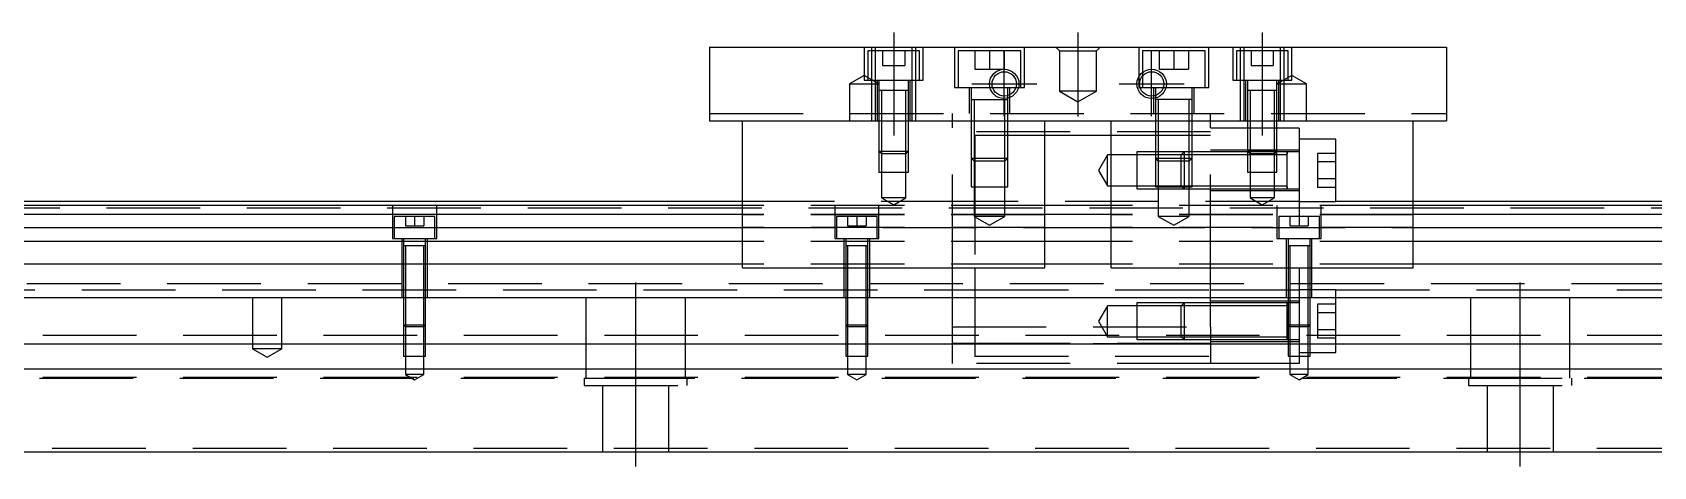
# Model space of a CAD drawing. Extents: x -12 to 879, y -275 to 77.
# Drawn here: x 208.2 to 428.1, y -224.1 to -165.1 of the extents above; entities that cross this region are included whole.
import ezdxf

# ---------------------------------------------------------------- set-up
doc = ezdxf.new("R2010")
doc.units = 0
doc.linetypes.add('CENTER', pattern=[50.8, 31.75, -6.35, 6.35, -6.35])
doc.linetypes.add('DASHED', pattern=[19.05, 12.7, -6.35])
doc.layers.get('0').update_dxf_attribs({"linetype": 'CONTINUOUS'})
doc.layers.add('CENTER', color=1, linetype='CENTER')

msp = doc.modelspace()

# ---------------------------------------------------------------- linework, layer by layer
at = {"color": 7, "linetype": 'CONTINUOUS'}
for p, q in [((300, -167.12), (400, -167.12)), ((300, -167.12), (300, -177.12)), ((400, -167.12), (400, -177.12)), ((300, -177.12), (400, -177.12)), ((304.5, -197.12), (304.5, -177.12)), ((345.5, -197.12), (345.5, -177.12)), ((354.5, -197.12), (354.5, -177.12)), ((395.5, -197.12), (395.5, -177.12)), ((304.5, -188.62), (0, -188.62)), ((304.5, -188.12), (60.5, -188.12)), ((354.5, -188.62), (345.5, -188.62)), ((650, -188.12), (395.5, -188.12)), ((700, -188.62), (395.5, -188.62)), ((304.5, -189.87), (0, -189.87)), ((354.5, -189.87), (345.5, -189.87)), ((700, -189.87), (395.5, -189.87)), ((0, -191.65), (304.5, -191.65)), ((304.5, -193.54), (0, -193.54)), ((345.5, -191.65), (354.5, -191.65)), ((354.5, -193.54), (345.5, -193.54)), ((395.5, -191.65), (700, -191.65)), ((700, -193.54), (395.5, -193.54)), ((304.5, -196.6), (0, -196.6)), ((304.5, -197.12), (345.5, -197.12)), ((354.5, -196.6), (345.5, -196.6)), ((354.5, -197.12), (395.5, -197.12)), ((700, -196.6), (395.5, -196.6)), ((0, -201.12), (700, -201.12)), ((0, -207.42), (700, -207.42)), ((0, -210.82), (700, -210.82)), ((0, -222.12), (700, -222.12))]:
    msp.add_line(p, q, dxfattribs=at)
at = {"color": 3, "linetype": 'DASHED'}
for p, q in [((321, -167.12), (321, -171.62)), ((322, -167.12), (322, -167.62)), ((322.5, -167.12), (322.5, -177.12)), ((327.5, -177.12), (327.5, -167.12)), ((328, -167.62), (328, -167.12)), ((329, -171.62), (329, -167.12)), ((333.25, -167.12), (333.25, -172.62)), ((342.75, -172.62), (342.75, -167.12)), ((347, -167.12), (347.5, -167.62)), ((352.5, -167.62), (353, -167.12)), ((358.25, -167.12), (358.25, -172.62)), ((367.75, -172.62), (367.75, -167.12)), ((371, -167.12), (371, -171.62)), ((372, -167.12), (372, -167.62)), ((372.5, -167.12), (372.5, -177.12)), ((377.5, -177.12), (377.5, -167.12)), ((378, -167.62), (378, -167.12)), ((379, -171.62), (379, -167.12)), ((328.5, -167.62), (321.5, -167.62)), ((321.5, -167.62), (321.5, -171.62)), ((322, -167.62), (322, -171.62)), ((323.5, -167.62), (323.5, -169.62)), ((325, -167.62), (325, -169.62)), ((326.5, -167.62), (326.5, -169.62)), ((328, -171.62), (328, -167.62)), ((328.5, -171.62), (328.5, -167.62)), ((342.25, -167.62), (333.75, -167.62)), ((333.75, -167.62), (333.75, -172.62)), ((336, -167.62), (336, -170.12)), ((338, -167.62), (338, -170.12)), ((340, -167.62), (340, -170.12)), ((342.25, -172.62), (342.25, -167.62)), ((347.5, -167.62), (352.5, -167.62)), ((347.5, -167.62), (347.5, -173.12)), ((352.5, -173.12), (352.5, -167.62)), ((367.25, -167.62), (358.75, -167.62)), ((358.75, -167.62), (358.75, -170.56)), ((361, -167.62), (361, -170.12)), ((363, -167.62), (363, -170.12)), ((365, -167.62), (365, -170.12)), ((367.25, -172.62), (367.25, -167.62)), ((378.5, -167.62), (371.5, -167.62)), ((371.5, -167.62), (371.5, -171.62)), ((372, -167.62), (372, -171.62)), ((373.5, -167.62), (373.5, -169.62)), ((375, -167.62), (375, -169.62)), ((376.5, -167.62), (376.5, -169.62)), ((378, -171.62), (378, -167.62)), ((378.5, -171.62), (378.5, -167.62)), ((321, -170.97), (319, -172.12)), ((323, -172.12), (321, -170.97)), ((323.5, -169.62), (325, -169.62)), ((325, -169.62), (326.5, -169.62)), ((336, -170.12), (338, -170.12)), ((338, -170.12), (340, -170.12)), ((358.75, -170.56), (358.75, -171.04)), ((358.75, -171.04), (358.75, -172.62)), ((361, -170.12), (363, -170.12)), ((363, -170.12), (365, -170.12)), ((373.5, -169.62), (375, -169.62)), ((375, -169.62), (376.5, -169.62)), ((379, -170.97), (377, -172.12)), ((381, -172.12), (379, -170.97)), ((319, -172.12), (323, -172.12)), ((319, -172.12), (319, -177.12)), ((321, -171.62), (329, -171.62)), ((322, -171.62), (322, -177.12)), ((322.75, -171.62), (322.75, -177.12)), ((323, -171.62), (323, -173.02)), ((323, -173.01), (323, -173.02)), ((323.22, -173.02), (323, -173.02)), ((323, -173.02), (323, -173.03)), ((323, -173.02), (323, -177.12)), ((326.78, -173.02), (323.22, -173.02)), ((323.35, -173.02), (323.35, -177.12)), ((326.65, -177.12), (326.65, -173.02)), ((327, -173.02), (326.78, -173.02)), ((327, -173.02), (327, -171.62)), ((327, -173.02), (327, -173.01)), ((327, -173.03), (327, -173.02)), ((327, -177.12), (327, -173.02)), ((327.25, -177.12), (327.25, -171.62)), ((328, -177.12), (328, -171.62)), ((333.25, -172.62), (342.75, -172.62)), ((335.25, -172.62), (335.25, -176.12)), ((335.5, -172.62), (335.5, -174.22)), ((340.5, -173.69), (340.5, -172.62)), ((340.5, -174.06), (340.5, -173.69)), ((340.75, -176.12), (340.75, -172.62)), ((347.5, -173.12), (350, -174.56)), ((352.5, -173.12), (347.5, -173.12)), ((350, -174.56), (352.5, -173.12)), ((358.25, -172.62), (367.75, -172.62)), ((360.25, -172.62), (360.25, -176.12)), ((360.5, -172.62), (360.5, -173.69)), ((360.5, -173.69), (360.5, -174.06)), ((365.5, -174.22), (365.5, -172.62)), ((365.75, -176.12), (365.75, -172.62)), ((371, -171.62), (379, -171.62)), ((372, -171.62), (372, -177.12)), ((372.75, -171.62), (372.75, -177.12)), ((373, -171.62), (373, -173.02)), ((373, -173.01), (373, -173.02)), ((373.22, -173.02), (373, -173.02)), ((373, -173.02), (373, -177.12)), ((373, -173.02), (373, -173.03)), ((376.78, -173.02), (373.22, -173.02)), ((373.35, -173.02), (373.35, -177.12)), ((376.65, -177.12), (376.65, -173.02)), ((377, -173.02), (376.78, -173.02)), ((377, -173.02), (377, -171.62)), ((377, -172.12), (381, -172.12)), ((377, -173.02), (377, -173.01)), ((377, -177.12), (377, -173.02)), ((377, -173.03), (377, -173.02)), ((377.25, -177.12), (377.25, -171.62)), ((378, -177.12), (378, -171.62)), ((381, -177.12), (381, -172.12)), ((335.5, -174.21), (335.5, -174.22)), ((335.5, -174.22), (335.76, -174.22)), ((335.5, -174.22), (340.5, -174.22)), ((335.5, -174.22), (335.5, -174.22)), ((335.5, -174.22), (335.5, -176.12)), ((335.9, -174.22), (335.9, -176.12)), ((340.1, -176.12), (340.1, -174.22)), ((340.5, -174.22), (340.5, -174.06)), ((340.5, -174.22), (340.5, -174.21)), ((340.5, -174.22), (340.5, -174.22)), ((340.5, -176.12), (340.5, -174.22)), ((360.5, -174.06), (360.5, -174.22)), ((360.5, -174.21), (360.5, -174.22)), ((360.76, -174.22), (360.5, -174.22)), ((360.5, -174.22), (360.5, -174.22)), ((360.5, -174.22), (360.5, -176.12)), ((365.24, -174.22), (360.76, -174.22)), ((360.9, -174.22), (360.9, -176.12)), ((365.1, -176.12), (365.1, -174.22)), ((365.5, -174.22), (365.24, -174.22)), ((365.5, -174.22), (365.5, -174.21)), ((365.5, -174.22), (365.5, -174.22)), ((365.5, -176.12), (365.5, -174.22)), ((300, -176.12), (400, -176.12)), ((323, -177.12), (323, -181.27)), ((323, -177.12), (323, -181.27)), ((323.35, -177.12), (323.35, -181.62)), ((326.65, -181.62), (326.65, -177.12)), ((327, -181.27), (327, -177.12)), ((327, -181.27), (327, -177.12)), ((333, -177.12), (333, -176.12)), ((333, -197.12), (333, -177.12)), ((335.5, -176.12), (335.5, -177.12)), ((335.5, -176.12), (335.5, -177.12)), ((335.5, -177.12), (335.5, -182.22)), ((335.5, -177.12), (335.5, -182.22)), ((335.9, -176.12), (335.9, -177.12)), ((335.9, -177.12), (335.9, -182.62)), ((340.1, -177.12), (340.1, -176.12)), ((340.1, -182.62), (340.1, -177.12)), ((340.5, -177.12), (340.5, -176.12)), ((340.5, -177.12), (340.5, -176.12)), ((340.5, -182.22), (340.5, -177.12)), ((340.5, -182.22), (340.5, -177.12)), ((360.5, -176.12), (360.5, -177.12)), ((360.5, -176.12), (360.5, -177.12)), ((360.5, -177.12), (360.5, -182.22)), ((360.5, -177.12), (360.5, -182.22)), ((360.9, -176.12), (360.9, -177.12)), ((360.9, -177.12), (360.9, -182.62)), ((365.1, -177.12), (365.1, -176.12)), ((365.1, -182.62), (365.1, -177.12)), ((365.5, -177.12), (365.5, -176.12)), ((365.5, -177.12), (365.5, -176.12)), ((365.5, -182.22), (365.5, -177.12)), ((365.5, -182.22), (365.5, -177.12)), ((368, -177.12), (368, -176.12)), ((368, -197.12), (368, -177.12)), ((373, -178.12), (368, -178.12)), ((373, -177.12), (373, -181.27)), ((373, -177.12), (373, -181.27)), ((373.35, -178.12), (373, -178.12)), ((373.35, -177.12), (373.35, -181.62)), ((376.65, -178.12), (373.35, -178.12)), ((376.65, -181.62), (376.65, -177.12)), ((377, -178.12), (376.65, -178.12)), ((377, -181.27), (377, -177.12)), ((377, -181.27), (377, -177.12)), ((380, -178.12), (377, -178.12)), ((380, -178.12), (380, -201.12)), ((368, -178.62), (333, -178.62)), ((336, -179.12), (336, -182.62)), ((340.1, -179.12), (336, -179.12)), ((340.5, -179.12), (340.1, -179.12)), ((345.5, -179.12), (340.5, -179.12)), ((354.5, -179.12), (345.5, -179.12)), ((360.5, -179.12), (354.5, -179.12)), ((360.9, -179.12), (360.5, -179.12)), ((365.1, -179.12), (360.9, -179.12)), ((365.5, -179.12), (365.1, -179.12)), ((368, -179.12), (365.5, -179.12)), ((385, -179.62), (380, -179.62)), ((385, -188.12), (385, -179.62)), ((323, -181.27), (327, -181.27)), ((323, -181.27), (323, -184.12)), ((323, -181.27), (323.35, -181.62)), ((326.65, -181.62), (323.35, -181.62)), ((323.35, -181.62), (323.35, -184.12)), ((326.65, -181.62), (327, -181.27)), ((326.65, -184.12), (326.65, -181.62)), ((327, -184.12), (327, -181.27)), ((335.5, -182.22), (340.5, -182.22)), ((335.5, -182.22), (335.5, -186.12)), ((335.5, -182.22), (335.9, -182.62)), ((340.1, -182.62), (340.5, -182.22)), ((340.5, -186.12), (340.5, -182.22)), ((354, -181.77), (352.79, -183.87)), ((354, -185.97), (354, -181.77)), ((358, -181.77), (354, -181.77)), ((358, -181.37), (358, -186.37)), ((360.5, -181.37), (358, -181.37)), ((364, -181.77), (358, -181.77)), ((360.9, -181.37), (360.5, -181.37)), ((360.5, -182.22), (365.5, -182.22)), ((360.5, -182.22), (360.5, -186.12)), ((360.5, -182.22), (360.9, -182.62)), ((364.4, -181.37), (360.9, -181.37)), ((364.4, -181.37), (364, -181.77)), ((364, -182.62), (364, -181.77)), ((365.1, -181.77), (364, -181.77)), ((364.4, -181.37), (364.4, -182.62)), ((365.1, -181.37), (364.4, -181.37)), ((365.1, -181.37), (364.4, -181.37)), ((365.5, -181.37), (365.1, -181.37)), ((365.5, -181.37), (365.1, -181.37)), ((365.5, -181.77), (365.1, -181.77)), ((365.1, -182.62), (365.5, -182.22)), ((368, -181.37), (365.5, -181.37)), ((368, -181.37), (365.5, -181.37)), ((368, -181.77), (365.5, -181.77)), ((365.5, -186.12), (365.5, -182.22)), ((380, -181.12), (368, -181.12)), ((373, -181.37), (368, -181.37)), ((373, -181.77), (368, -181.77)), ((373, -181.27), (377, -181.27)), ((373, -181.27), (373, -184.12)), ((373, -181.27), (373.35, -181.62)), ((373.1, -181.37), (373, -181.37)), ((377, -181.77), (373, -181.77)), ((373.35, -181.37), (373.1, -181.37)), ((376.65, -181.37), (373.35, -181.37)), ((376.65, -181.62), (373.35, -181.62)), ((373.35, -181.62), (373.35, -184.12)), ((376.65, -181.62), (377, -181.27)), ((376.9, -181.37), (376.65, -181.37)), ((376.65, -184.12), (376.65, -181.62)), ((377, -181.37), (376.9, -181.37)), ((377, -184.12), (377, -181.27)), ((378.41, -181.37), (377, -181.37)), ((378.4, -181.77), (377, -181.77)), ((378.4, -181.37), (378.4, -181.63)), ((378.4, -181.63), (378.4, -181.37)), ((378.4, -181.37), (378.4, -181.63)), ((378.4, -181.63), (378.4, -181.37)), ((380, -181.37), (378.4, -181.37)), ((378.4, -183.72), (378.4, -181.63)), ((382.5, -181.56), (382.5, -182.72)), ((385, -181.56), (382.5, -181.56)), ((323, -184.12), (327, -184.12)), ((323.35, -184.12), (323.35, -187.62)), ((326.65, -187.62), (326.65, -184.12)), ((340.1, -182.62), (335.9, -182.62)), ((335.9, -182.62), (335.9, -186.12)), ((336, -182.62), (336, -197.12)), ((340.1, -186.12), (340.1, -182.62)), ((352.79, -183.87), (354, -185.97)), ((365.1, -182.62), (360.9, -182.62)), ((360.9, -182.62), (360.9, -186.12)), ((364, -185.97), (364, -182.62)), ((364.4, -182.62), (364.4, -186.37)), ((365.1, -186.12), (365.1, -182.62)), ((373, -184.12), (377, -184.12)), ((373.35, -184.12), (373.35, -187.62)), ((376.65, -187.62), (376.65, -184.12)), ((378.4, -186.11), (378.4, -183.72)), ((385, -182.72), (382.5, -182.72)), ((382.5, -182.72), (382.5, -185.02)), ((335.5, -186.12), (340.5, -186.12)), ((335.9, -186.12), (335.9, -190.12)), ((340.1, -190.12), (340.1, -186.12)), ((354, -185.97), (358, -185.97)), ((358, -185.97), (364, -185.97)), ((358, -186.37), (364.4, -186.37)), ((360.5, -186.12), (365.5, -186.12)), ((360.9, -186.12), (360.9, -190.12)), ((364, -185.97), (368, -185.97)), ((364, -185.97), (364.4, -186.37)), ((364, -185.97), (368, -185.97)), ((364.4, -186.37), (368, -186.37)), ((364.4, -186.37), (368, -186.37)), ((365.1, -190.12), (365.1, -186.12)), ((368, -185.97), (378.4, -185.97)), ((368, -186.37), (378.41, -186.37)), ((368, -186.62), (380, -186.62)), ((378.4, -186.37), (378.4, -185.97)), ((378.4, -186.37), (378.4, -186.11)), ((378.4, -186.11), (378.4, -186.37)), ((378.4, -186.37), (380, -186.37)), ((385, -185.02), (382.5, -185.02)), ((382.5, -185.02), (382.5, -186.18)), ((385, -186.18), (382.5, -186.18)), ((650, -188.99), (55, -188.99)), ((257, -188.62), (257, -193.12)), ((263, -193.12), (263, -188.62)), ((336, -188.12), (304.5, -188.12)), ((345.5, -188.62), (304.5, -188.62)), ((317, -188.62), (317, -193.12)), ((323, -193.12), (323, -188.62)), ((326.65, -187.62), (323.35, -187.62)), ((323.35, -187.62), (325, -188.57)), ((325, -188.57), (326.65, -187.62)), ((380, -188.12), (336, -188.12)), ((395.5, -188.62), (354.5, -188.62)), ((376.65, -187.62), (373.35, -187.62)), ((373.35, -187.62), (375, -188.57)), ((375, -188.57), (376.65, -187.62)), ((377, -188.62), (377, -193.12)), ((380, -188.12), (385, -188.12)), ((383, -193.12), (383, -188.62)), ((395.5, -188.12), (385, -188.12)), ((262.75, -190.12), (257.25, -190.12)), ((257.25, -190.12), (257.25, -193.12)), ((258.75, -190.12), (258.75, -191.42)), ((260, -190.12), (260, -191.42)), ((261.25, -190.12), (261.25, -191.42)), ((262.75, -193.12), (262.75, -190.12)), ((345.5, -189.87), (304.5, -189.87)), ((345.5, -189.92), (304.5, -189.92)), ((322.75, -190.12), (317.25, -190.12)), ((317.25, -190.12), (317.25, -193.12)), ((318.75, -190.12), (318.75, -191.42)), ((320, -190.12), (320, -191.42)), ((321.25, -190.12), (321.25, -191.42)), ((322.75, -193.12), (322.75, -190.12)), ((340.1, -190.12), (335.9, -190.12)), ((335.9, -190.12), (338, -191.33)), ((338, -191.33), (340.1, -190.12)), ((395.5, -189.87), (354.5, -189.87)), ((395.5, -189.92), (354.5, -189.92)), ((365.1, -190.12), (360.9, -190.12)), ((360.9, -190.12), (363, -191.33)), ((363, -191.33), (365.1, -190.12)), ((382.75, -190.12), (377.25, -190.12)), ((377.25, -190.12), (377.25, -193.12)), ((378.75, -190.12), (378.75, -191.42)), ((380, -190.12), (380, -191.42)), ((381.25, -190.12), (381.25, -191.42)), ((382.75, -193.12), (382.75, -190.12)), ((257, -193.12), (263, -193.12)), ((258.25, -193.12), (258.25, -201.12)), ((258.5, -193.12), (258.5, -194.12)), ((258.75, -191.42), (260, -191.42)), ((260, -191.42), (261.25, -191.42)), ((261.5, -194.12), (261.5, -193.12)), ((261.75, -201.12), (261.75, -193.12)), ((345.5, -191.62), (304.5, -191.62)), ((304.5, -191.65), (345.5, -191.65)), ((345.5, -193.54), (304.5, -193.54)), ((317, -193.12), (323, -193.12)), ((318.25, -193.12), (318.25, -201.12)), ((318.5, -193.12), (318.5, -194.12)), ((318.75, -191.42), (320, -191.42)), ((320, -191.42), (321.25, -191.42)), ((321.5, -194.12), (321.5, -193.12)), ((321.75, -201.12), (321.75, -193.12)), ((395.5, -191.62), (354.5, -191.62)), ((354.5, -191.65), (395.5, -191.65)), ((395.5, -193.54), (354.5, -193.54)), ((377, -193.12), (383, -193.12)), ((378.25, -193.12), (378.25, -201.12)), ((378.5, -193.12), (378.5, -194.12)), ((378.75, -191.42), (380, -191.42)), ((380, -191.42), (381.25, -191.42)), ((381.5, -194.12), (381.5, -193.12)), ((381.75, -201.12), (381.75, -193.12)), ((258.5, -194.11), (258.5, -194.12)), ((258.62, -194.12), (258.5, -194.12)), ((258.5, -194.12), (258.5, -201.12)), ((258.5, -194.12), (258.5, -194.12)), ((260, -194.12), (258.62, -194.12)), ((258.75, -194.12), (258.75, -201.12)), ((261.38, -194.12), (260, -194.12)), ((261.25, -201.12), (261.25, -194.12)), ((261.5, -194.12), (261.38, -194.12)), ((261.5, -194.12), (261.5, -194.11)), ((261.5, -201.12), (261.5, -194.12)), ((261.5, -194.12), (261.5, -194.12)), ((318.5, -194.11), (318.5, -194.12)), ((318.62, -194.12), (318.5, -194.12)), ((318.5, -194.12), (318.5, -201.12)), ((318.5, -194.12), (318.5, -194.12)), ((320, -194.12), (318.62, -194.12)), ((318.75, -194.12), (318.75, -201.12)), ((321.38, -194.12), (320, -194.12)), ((321.25, -201.12), (321.25, -194.12)), ((321.5, -194.12), (321.38, -194.12)), ((321.5, -194.12), (321.5, -194.11)), ((321.5, -201.12), (321.5, -194.12)), ((321.5, -194.12), (321.5, -194.12)), ((378.5, -194.11), (378.5, -194.12)), ((378.62, -194.12), (378.5, -194.12)), ((378.5, -194.12), (378.5, -201.12)), ((378.5, -194.12), (378.5, -194.12)), ((380, -194.12), (378.62, -194.12)), ((378.75, -194.12), (378.75, -201.12)), ((381.38, -194.12), (380, -194.12)), ((381.25, -201.12), (381.25, -194.12)), ((381.5, -194.12), (381.38, -194.12)), ((381.5, -194.12), (381.5, -194.11)), ((381.5, -201.12), (381.5, -194.12)), ((381.5, -194.12), (381.5, -194.12)), ((345.5, -196.6), (304.5, -196.6)), ((345.5, -196.62), (304.5, -196.62)), ((333, -201.12), (333, -197.12)), ((336, -197.12), (336, -201.12)), ((395.5, -196.6), (354.5, -196.6)), ((395.5, -196.62), (354.5, -196.62)), ((368, -201.12), (368, -197.12)), ((55, -199.24), (650, -199.24)), ((81.5, -200.12), (333, -200.12)), ((333, -200.12), (336, -200.12)), ((336, -200.12), (368, -200.12)), ((336, -200.12), (368, -200.12)), ((368, -200.12), (378.5, -200.12)), ((368, -200.12), (378.5, -200.12)), ((378.5, -200.12), (378.75, -200.12)), ((378.5, -200.12), (378.75, -200.12)), ((378.75, -200.12), (380, -200.12)), ((378.75, -200.12), (380, -200.12)), ((381.25, -200.12), (380, -200.12)), ((381.5, -200.12), (381.25, -200.12)), ((385, -200.12), (381.5, -200.12)), ((385, -201.12), (385, -200.12)), ((385, -200.12), (650, -200.12)), ((238, -201.12), (238, -208.12)), ((242, -208.12), (242, -201.12)), ((258.5, -201.12), (258.5, -204.87)), ((258.5, -201.12), (258.5, -204.87)), ((258.75, -201.12), (258.75, -205.12)), ((261.25, -205.12), (261.25, -201.12)), ((261.5, -204.87), (261.5, -201.12)), ((261.5, -204.87), (261.5, -201.12)), ((283.29, -212.12), (283.29, -201.12)), ((296.71, -201.12), (296.71, -212.12)), ((318.5, -201.12), (318.5, -204.87)), ((318.5, -201.12), (318.5, -204.87)), ((318.75, -201.12), (318.75, -205.12)), ((321.25, -205.12), (321.25, -201.12)), ((321.5, -204.87), (321.5, -201.12)), ((321.5, -204.87), (321.5, -201.12)), ((333, -205.12), (333, -201.12)), ((336, -201.12), (336, -207.42)), ((354, -202.27), (352.79, -204.37)), ((354, -206.47), (354, -202.27)), ((358, -202.27), (354, -202.27)), ((358, -201.87), (358, -206.87)), ((364.4, -201.87), (358, -201.87)), ((364, -202.27), (358, -202.27)), ((364.4, -201.87), (364, -202.27)), ((364, -206.47), (364, -202.27)), ((368, -202.27), (364, -202.27)), ((364.4, -201.87), (364.4, -206.87)), ((368, -201.87), (364.4, -201.87)), ((368, -201.87), (364.4, -201.87)), ((368, -205.12), (368, -201.12)), ((380, -201.62), (368, -201.62)), ((378.41, -201.87), (368, -201.87)), ((378.4, -202.27), (368, -202.27)), ((378.4, -206.87), (378.4, -201.87)), ((378.5, -201.87), (378.4, -201.87)), ((378.5, -201.12), (378.5, -204.87)), ((378.5, -201.12), (378.5, -204.87)), ((378.75, -201.87), (378.5, -201.87)), ((378.75, -201.12), (378.75, -205.12)), ((380, -201.87), (378.75, -201.87)), ((380, -201.12), (380, -205.12)), ((381.25, -205.12), (381.25, -201.12)), ((381.5, -204.87), (381.5, -201.12)), ((381.5, -204.87), (381.5, -201.12)), ((382.5, -202.06), (382.5, -203.22)), ((385, -202.06), (382.5, -202.06)), ((385, -207.42), (385, -201.12)), ((403.29, -212.12), (403.29, -201.12)), ((416.71, -201.12), (416.71, -212.12)), ((352.79, -204.37), (354, -206.47)), ((385, -203.22), (382.5, -203.22)), ((382.5, -203.22), (382.5, -205.52)), ((0, -206.27), (700, -206.27)), ((258.5, -204.87), (261.5, -204.87)), ((258.5, -204.87), (258.5, -207.42)), ((258.5, -204.87), (258.75, -205.12)), ((261.25, -205.12), (258.75, -205.12)), ((258.75, -205.12), (258.75, -209.12)), ((261.25, -205.12), (261.5, -204.87)), ((261.25, -209.12), (261.25, -205.12)), ((261.5, -207.42), (261.5, -204.87)), ((318.5, -204.87), (321.5, -204.87)), ((318.5, -204.87), (318.5, -207.42)), ((318.5, -204.87), (318.75, -205.12)), ((321.25, -205.12), (318.75, -205.12)), ((318.75, -205.12), (318.75, -209.12)), ((321.25, -205.12), (321.5, -204.87)), ((321.25, -209.12), (321.25, -205.12)), ((321.5, -207.42), (321.5, -204.87)), ((333, -205.12), (368, -205.12)), ((333, -207.42), (333, -205.12)), ((354, -206.47), (358, -206.47)), ((358, -206.47), (364, -206.47)), ((364, -206.47), (368, -206.47)), ((364, -206.47), (364.4, -206.87)), ((368, -205.12), (368, -207.42)), ((368, -206.47), (378.4, -206.47)), ((378.5, -204.87), (381.5, -204.87)), ((378.5, -204.87), (378.5, -207.42)), ((378.5, -204.87), (378.75, -205.12)), ((381.25, -205.12), (378.75, -205.12)), ((378.75, -205.12), (378.75, -209.12)), ((380, -205.12), (380, -207.42)), ((381.25, -205.12), (381.5, -204.87)), ((381.25, -209.12), (381.25, -205.12)), ((381.5, -207.42), (381.5, -204.87)), ((382.5, -205.52), (382.5, -206.68)), ((385, -205.52), (382.5, -205.52)), ((385, -206.68), (382.5, -206.68)), ((242, -208.12), (238, -208.12)), ((238, -208.12), (240, -209.27)), ((240, -209.27), (242, -208.12)), ((258.5, -207.42), (258.5, -209.12)), ((261.5, -209.12), (261.5, -207.42)), ((318.5, -207.42), (318.5, -209.12)), ((321.5, -209.12), (321.5, -207.42)), ((333, -207.4), (368, -207.4)), ((336, -207.4), (333, -207.4)), ((333, -210.12), (333, -207.42)), ((368, -207.4), (336, -207.4)), ((336, -207.42), (336, -209.12)), ((358, -206.87), (364.4, -206.87)), ((364.4, -206.87), (368, -206.87)), ((364.4, -206.87), (368, -206.87)), ((368, -206.87), (378.4, -206.87)), ((368, -207.12), (380, -207.12)), ((368, -207.42), (368, -210.12)), ((378.4, -206.87), (378.41, -206.87)), ((378.4, -206.87), (378.4, -206.87)), ((378.4, -206.87), (378.5, -206.87)), ((378.5, -206.87), (380, -206.87)), ((378.5, -207.42), (378.5, -209.12)), ((380, -207.42), (380, -209.12)), ((380, -208.62), (381.5, -208.62)), ((381.5, -209.12), (381.5, -207.42)), ((381.5, -208.62), (385, -208.62)), ((385, -208.62), (385, -207.42)), ((258.5, -209.12), (261.5, -209.12)), ((258.75, -209.12), (258.75, -211.62)), ((261.25, -211.62), (261.25, -209.12)), ((318.5, -209.12), (321.5, -209.12)), ((318.75, -209.12), (318.75, -211.62)), ((321.25, -211.62), (321.25, -209.12)), ((368, -210.12), (333, -210.12)), ((336, -209.12), (368, -209.12)), ((380, -210.12), (368, -210.12)), ((378.5, -209.12), (381.5, -209.12)), ((378.75, -209.12), (378.75, -211.62)), ((380, -209.12), (380, -210.12)), ((381.25, -211.62), (381.25, -209.12)), ((0, -211.97), (700, -211.97)), ((56.71, -212.12), (643.29, -212.12)), ((261.25, -211.62), (258.75, -211.62)), ((258.75, -211.62), (260, -212.34)), ((260, -212.34), (261.25, -211.62)), ((283, -212.12), (297, -212.12)), ((283, -212.12), (283, -213.12)), ((283, -213.12), (297, -213.12)), ((285.5, -213.12), (285.5, -222.12)), ((294.5, -222.12), (294.5, -213.12)), ((297, -213.12), (297, -212.12)), ((321.25, -211.62), (318.75, -211.62)), ((318.75, -211.62), (320, -212.34)), ((320, -212.34), (321.25, -211.62)), ((381.25, -211.62), (378.75, -211.62)), ((378.75, -211.62), (380, -212.34)), ((380, -212.34), (381.25, -211.62)), ((403, -212.12), (417, -212.12)), ((403, -212.12), (403, -213.12)), ((403, -213.12), (417, -213.12)), ((405.5, -213.12), (405.5, -222.12)), ((414.5, -222.12), (414.5, -213.12)), ((417, -213.12), (417, -212.12)), ((77.5, -221.62), (700, -221.62))]:
    msp.add_line(p, q, dxfattribs=at)
at = {"color": 3, "linetype": 'CONTINUOUS'}
for centre in [(340, -172.12), (360, -172.12)]:
    msp.add_circle(centre, 2, dxfattribs=at)
at = {"color": 7, "linetype": 'CONTINUOUS'}
for centre in [(340, -172.12), (360, -172.12)]:
    msp.add_circle(centre, 1.65, dxfattribs=at)
at = {"layer": 'CENTER', "color": 1, "linetype": 'CENTER'}
for p, q in [((325, -165.12), (325, -179.12)), ((350, -165.12), (350, -176.56)), ((375, -165.12), (375, -179.12)), ((340, -176.52), (340, -167.72)), ((360, -176.52), (360, -167.72)), ((335.6, -172.12), (344.4, -172.12)), ((355.6, -172.12), (364.4, -172.12)), ((290, -224.12), (290, -199.12)), ((410, -224.12), (410, -199.12))]:
    msp.add_line(p, q, dxfattribs=at)

doc.saveas('drawing.dxf')
